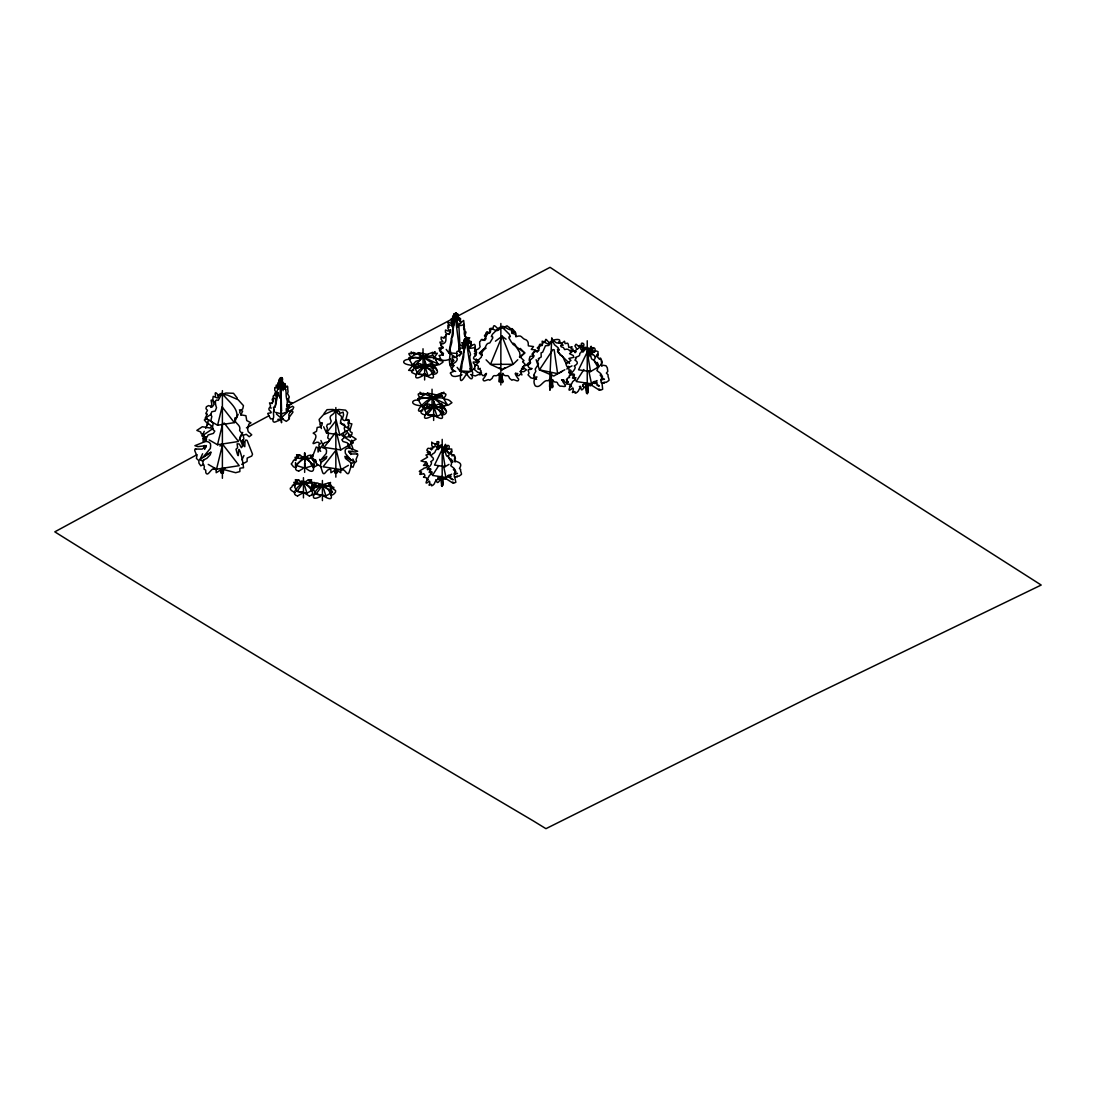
<?xml version="1.0" encoding="UTF-8"?>
<svg xmlns="http://www.w3.org/2000/svg" width="1096" height="1096" viewBox="0 0 1096 1096"><rect width="100%" height="100%" fill="white"/><g stroke="black" fill="none" stroke-linecap="round" stroke-linejoin="round"><path stroke-width="1.5" d="M314.086 459.786L314.086 465.32L304.811 468.06L295.523 465.279L295.523 462.512M304.661 466.143L304.661 463.909M304.661 462.882L304.661 463.8M304.674 461.608L304.661 460.073M304.674 458.402L304.674 456.333M304.674 455.799L304.661 454.881L304.674 456.936M304.674 453.306L304.661 454.909M464.389 341.377L463.211 343.815M213.61 468.869L216.405 469.622M304.661 466.005L304.661 467.595M304.647 457.484L304.661 452.716L304.674 454.621M304.647 472.39L304.811 457.005M335.198 469.348L335.047 473.143L336.636 471.965L336.499 469.348M467.43 374.407L467.417 373.695M551.192 383.079L551.466 374.859M552.179 379.531L551.987 383.71L553.055 386.847L549.576 386.71L549.781 380.709L549.918 390.286L551.028 380.696L550.987 387.957L551.178 385.847M330.499 489.131C333.979 485.309 329.019 485.569 330.499 482.432C326.54 487.734 331.033 480.692 327.211 483.459C326.622 483.733 321.964 484.035 320.443 487.172C317.977 485.692 305.88 504.146 320.553 496.406M334.938 469.718L334.732 472.417L336.979 472.677L336.897 470.691L338.185 469.65M221.461 469.636L221.378 472.075L223.392 472.91L223.214 468.472M280.439 397.93L280.576 389.573M452.237 321.416L452.196 319.566L453.237 321.443M237.284 398.095L233.489 393.286L225.982 393.026L221.31 394.601L218.241 400.341C213.693 398.122 215.761 405.89 216.529 407.698L215.227 411.041L211.775 411.781L210.747 414.398L211.829 416.48L210.829 420.754L213.254 423.33L212.145 428.865L214.789 431.125L213.378 433.4L208.185 434.948L204.459 441.373C207.048 441.236 211.227 442.017 210.651 445.702L210.364 448.442L203.034 457.169L211.035 452.155L210.254 454.772L206.856 458.347L203.596 459.909M350.775 462.553L345.487 458.471L344.87 456.402L351.213 460.375L345.404 453.443L345.158 451.278C344.665 445.771 354.707 450.264 347.117 442.743L343.007 441.51L341.884 439.702L343.98 437.921L343.103 433.523L345.021 431.482L344.226 428.084L345.089 426.426L344.281 424.358L341.541 423.768L340.5 421.124C344.144 413.781 337.417 416.302 336.705 410.712L332.992 409.466L327.046 409.671L324.032 413.493M550.124 383.312L550.302 378.928M551.48 374.394L551.535 373.352M356.954 453.936L352.008 453.991L348.734 452.073L348.61 451.196L355.255 452.018L357.652 451.264L349.35 447.935L348.473 446.552L348.912 444.209M455.457 313.593L453.963 315.785L454.498 318.607M466.951 373.024C457.553 389.655 460.649 374.668 461.841 366.859C461.622 361.625 464.786 357.68 463.389 353.282C464.663 346.473 465.43 347.076 465.636 339.774C467.458 336.746 467.389 346.089 468.485 348.35C467.663 349.144 472.171 354.186 469.787 356.447C469.403 360.858 474.623 371.037 470.02 368.64M442.633 484.007L441.633 485.747M587.73 391.204L586.593 393.176M500.393 328.101C502.667 322.662 508.229 331.91 512.791 329.362L514.723 331.43L511.791 331.773L512.27 333.307L514.983 334.143L516.463 336.541C521.559 334.91 520.984 336.965 524.039 339.02L526.409 340.007C529.135 342.253 527.902 344.432 528.395 345.87L533.533 346.555L531.245 349.364L535.41 349.898L534.67 352.076L531.944 354.159L534.04 355.693L530.135 356.392C529.354 358.776 528.286 360.433 530.628 362.749C527.025 361.776 527.683 365.927 524.628 365.749L524.039 365.53M537.163 352.282C535.958 349.035 539.944 352.707 538.506 348.925C534.944 346.816 540.109 347.596 540.15 346.035C543.397 345.898 542.424 340.431 545.466 341.267C545.329 335.184 549 346.103 551.096 341.363C553.494 339.157 563.097 338.102 558.59 342.459L560.316 342.226L561.248 343.706L564.495 341.212L565.084 343.596L567.577 343.199L568.194 344.062L568.81 347.418L572.126 346.816C568.139 351.638 575.893 346.391 572.002 351.295M433.619 447.798C430.55 445.195 432.317 444.551 431.755 442.209M205.938 436.797L206.486 439.756L205.377 441.483L194.91 445.688L197.938 446.647L206.322 445.593L206.158 446.716L202.034 449.127L195.8 449.045M499.392 373.051L499.064 381.778L503.16 381.778L502.064 377.531L502.831 373.27M445.483 448.538C445.319 444.62 450.949 443.907 448.798 448.73M590.95 351.117C591.128 345.144 598.046 347.87 593.758 352.391M276.219 387.847L276.206 385.148L278.535 386.285L280.699 381.203L281.59 384.381M445.524 451.004C453.155 451.346 446.456 462.485 445.456 451.744C446.346 445.414 444.634 450.497 442.743 449.661C443.14 444.127 441.236 446.305 438.003 449.661C440.058 442.839 437.592 448.25 435.66 450.483C434.674 454.703 431.468 452.648 431.303 456.511C433.4 457.594 435.085 459.567 430.701 461.663C433.317 462.868 429.413 466.91 427.276 468.937C426.769 471.486 431.084 466.855 430.92 469.581C427.18 474.376 430.166 471.814 432.18 472.047L431.153 473.76A7.247 4.178 -60 0 1 429.317 475.554C427.714 479.062 422.809 486.72 429.454 481.076C430.07 482.541 429.892 482.884 429.07 485.199C433.893 482.172 429.111 487.967 433.358 484.857A4.507 2.603 -60 0 1 434.249 483.898C437.359 475.815 435.633 486.925 439.825 480.254C436.126 475.993 444.798 476.527 441.77 485.172M590.991 353.926C600.978 356.351 590.086 366.283 590.717 353.022C593.142 345.076 585.154 360.283 588.127 348.268C586.155 346.637 580.346 356.556 583.73 349.72C582.387 345.035 582.154 353.104 579.853 353.323C580.305 357.296 576.181 356.09 575.4 357.885L576.071 358.652L574.921 360.146C577.291 361.365 579.209 363.584 574.249 365.954C577.208 367.324 572.783 371.887 570.372 374.188L570.495 375.216L573.879 374.037L574.496 374.901C570.263 380.326 573.646 377.435 575.921 377.695L574.756 379.627A8.193 4.727 -60 0 1 572.687 381.655C570.879 385.614 565.331 394.272 572.838 387.888C573.537 389.56 573.331 389.929 572.413 392.56C577.852 389.135 572.441 395.683 577.25 392.176A5.083 2.932 -60 0 1 578.25 391.094C583.483 380.38 578.304 395.916 584.552 386.97C583.113 387.505 582.305 385.025 584.25 384.08C588.456 382.778 585.456 389.724 586.757 392.532M281.384 410.233L281.549 410.918L280.699 377.75L279.014 382.71L279.74 384.449M280.932 378.079C278.74 378.325 278.014 382.025 279.233 383.874C274.603 384.189 280.891 385.313 277.836 387.491L274.754 387.628L274.767 390.313L277 393.765L275.85 395.081C270.109 394.176 276.041 402.205 270.849 403.273L269.506 402.89L270.548 405.986C270.52 407.315 266.698 408.849 270.561 411.343C273.548 414.439 265.465 411.795 268.342 414.589L270.575 418.891L273.233 418.699M499.529 381.531L499.913 375.997L498.721 374.079C495.255 378.093 494.118 372.818 492.09 378.408L489.775 380.216C488.282 377.846 483.117 383.614 482.994 379.175C485.199 377.051 489.049 369.886 484.035 375.462C481.733 376.819 482.487 372.517 479.801 374.901L481.213 371.051L479.747 369.311L480.158 368.338C475.212 371.297 480.774 365.872 476.815 365.174C475.527 362.803 481.802 362.269 477.705 360.653L481.377 357.104L482.089 352.268L484.459 348.487C486.693 345.665 485.72 343.445 489.816 342.911L492.789 337.979C493.049 334.431 489.748 339.349 492.419 334.239C502.105 324.759 499.598 324.759 509.298 334.239C511.955 339.349 508.654 334.431 508.928 337.979L511.901 342.911C515.983 343.445 515.01 345.665 517.244 348.487L519.614 352.268L520.326 357.104L524.011 360.653C519.901 362.269 526.19 362.803 524.888 365.174C520.929 365.872 526.491 371.297 521.559 368.338L521.956 369.311L520.49 371.051L521.902 374.901C519.216 372.517 519.97 376.819 517.668 375.462C512.654 369.886 516.504 377.051 518.709 379.175C518.586 383.614 513.421 377.846 511.928 380.216L509.613 378.408C507.585 372.818 506.462 378.093 502.995 374.079L502.023 374.448L502.078 377.723M455.648 313.703C452.552 314.059 454.032 317.319 452.305 318.922C456.21 321.361 447.031 321.813 453.278 321.964L451.223 325.348L449.401 324.854L447.922 325.731L447.935 328.663L450.703 331.841L449.264 333.568C442.373 333.801 449.264 341.61 443.017 343.815L441.332 343.76L441.359 346.144L442.62 346.87C442.633 348.336 437.866 350.816 442.62 352.693L443.455 353.529L442.359 354.885L439.044 355.542L439.866 356.817C440.729 362.338 447.004 360.31 451.086 358.817M448.25 453.114C445.113 450.648 449.031 441.729 444.51 448.771C440.866 452.607 444.976 441.428 438.386 446.976C433.125 448.25 439.88 445.168 437.167 443.757C432.92 443.222 437.427 447.839 432.947 446.702L432.564 447.908C428.262 449.935 428.454 446.168 426.796 450.223L429.879 452.429L430.29 453.908L425.947 455.018L427.591 457.169L420.987 460.95L426.207 462.293L423.467 465.362L428.015 465.608L426.577 467.375A7.247 5.918 0 0 1 423.988 468.115C423.796 469.17 417.302 471.335 419.919 472.006C425.659 470.828 414.083 476.349 423.782 473.636C424.495 474.842 425.974 475.705 423.494 477.157C429.906 477.952 424.59 479.377 428.358 479.801M592.689 354.666C590.593 350.925 595.95 350.035 598.06 351.72L597.8 356.241M320.073 443.962L320.594 443.236M276.384 413.973L281.014 418.014L280.699 381.203L278.959 389.286M458.731 319.388L458.69 317.703L458.101 319.69M442.414 478.034L442.565 485.624L441.633 485.09L441.03 477.294M485.925 336.801L485.857 333.143C487.515 331.047 486.323 331.444 489.679 333.143M240.736 415.206L242.613 411.164L239.38 409.863M279.288 382.531C280.521 371.297 282.261 384.354 283.439 386.326M539.232 348.281L539.205 345.226C540.575 343.555 539.561 343.856 542.287 345.487L542.178 341.144L547.904 343.98L553.083 340.39L556.384 342.843L561.508 343.459L563.152 345.254L560.645 345.432L561.042 346.733L563.371 347.514L564.618 349.556C568.934 348.35 568.495 350.076 571.057 351.871L571.619 352.364M434.276 365.16L433.605 367.352M289.262 402.739L289.07 401.67M281.562 418.014L278.905 420.617C276.85 420.563 272.904 424.919 272.685 419.439C275.055 416.535 272.274 413.178 274.11 409.973L273.411 407.274L274.904 406.89L275.562 404.671L275.617 398.437L278.316 395.642L276.836 392.628C277.096 388.751 279.823 386.71 279.096 385.367M464.608 341.294C463.444 338.897 467.882 337.116 468.403 338.678C466.458 344.24 469.568 339.705 470.609 344.267L471.581 345.172L469.705 346.254M275.123 407.096L278.261 392.519M475.445 355.885C477.39 353.926 475.28 351.487 476.431 349.638C478.294 349.761 481.226 346.541 479.733 345.418L479.651 341.788C482.076 340.514 479.884 338.089 484.131 340.226L485.87 336.965C482.788 336.157 485.377 333.65 487.295 334.787C486.939 331.91 491.556 333.266 490.446 330.581L490.487 329.937C492.981 326.964 497.009 333.636 499.721 328.718M502.023 375.01L502.489 382.71M207.254 414L205.322 418.151L217.583 425.234L222.077 406.835L234.339 422.631L238.175 414.357M209.131 439.907L217.515 444.743L222.735 423.33M216.529 469.184L222.611 444.25L239.229 465.677L216.529 469.184L208.213 464.389M283.343 383.025C283.343 382.066 280.179 382.915 282.617 379.983C283.001 377.175 280.11 377.093 280.562 378.339M456.279 315.155C456.21 311.004 456.292 314.209 453.922 313.689C454.018 315.977 451.086 316.854 453.36 319.279M276.644 395.875L277.535 392.615M453.47 319.594L450.771 319.237L453.251 320.964L451.168 323.361L447.826 322.183L449.031 327.252M490.049 332.485L490.255 330.855C487.747 327.526 491.707 328.786 493.104 328.033C493.638 322.978 495.776 327.17 498.242 329.006M322.361 422.837L319.799 423.864L321.402 428.563M480.5 372.53L480.418 373.763L475.294 375.955L470.622 374.585M281.549 418.973L282.316 418.179L283.343 418.795M431.714 442.4C432.345 443.14 438.674 445.757 436.893 441.743C441.894 440.661 435.359 445.784 439.989 445.565C443.373 443.359 441.88 449.374 443.085 449.196C444.51 446.634 446.319 440.88 445.524 447.182M469.088 342.486L469.677 340.719L469.787 342.432M456.553 316.689C456.648 318.854 457.662 315.525 457.402 319.333M449.018 334.472L450.744 329.745M451.881 326.594L455.333 317.155L458.731 326.54M455.457 313.689L456.333 318.128L457.388 318.676L458.786 317.429L458.731 319.265L460.32 318.361A1.617 1.219 -37.3 0 1 460.539 319.32L460.032 321.58M288.728 417.932L292.961 412.165L292.522 411.123L290.139 411.795L290.289 410.575L292.892 409.246L293.728 407.191L292.481 406.232L289.919 407.548L287.508 407M208.911 419.96L207.678 422.001L208.487 423.81L211.432 425.796L210.405 428.043L202.308 426.755L196.828 430.399L200.787 432.03L201.226 433.81L203.472 434.578M452.799 361.296L453.634 360.173L453.991 360.899M478.692 361.338L477.938 362.118L473.267 362.009C472.403 364.283 477.13 363.79 474.979 366.489L474.02 369.215L477.746 372.325L481.569 372.846M309.36 495.981C318.484 493.529 305.305 483.733 301.729 480.87C301.263 485.788 296.591 480.774 295.002 484.295C294.92 487.227 292.783 482.445 291.824 487.049C287.453 488.761 292.865 491.693 295.194 492.556M450.949 454.374L451.785 451.114L450.908 451.292M459.471 356.104L461.526 351.652M462.896 348.679L466.334 341.24L469.65 348.638M206.336 438.29L202.144 435.879L204.253 431.331M205.664 428.303L207.774 423.755M202.678 461.197L199.91 459.594L202.609 453.771M204.637 449.401L205.993 446.483M239.202 439.989L242.723 432.413M241.928 459.854L243.956 455.484M598.635 385.408C593.47 382.942 600.896 388.066 598.909 385.491M444.318 451.908L442.195 449.346L434.523 465.06L445.113 466.649L448.949 464.403M590.497 355.995L587.237 352.049L578.565 369.804L590.525 371.599L599.197 366.516L597.224 362.392M280.932 377.832C283.206 376.832 281.028 380.819 281.466 382.367C283.069 379.887 282.837 383.86 284.097 383.422L284.823 385.71L283.302 386.957M443.127 406.465C440.578 411.712 445.538 405.78 444.62 409.37C447.716 410.151 447.058 414.699 442.332 415.055M313.004 467.65L317.361 465.279L317.456 464.238M204.363 445.456L204.02 447.812M347.542 420.508L349.049 419.837L349.501 423.426L351.885 423.864L350.021 430.016L350.336 431.769L352.076 432.591C352.323 436.208 349.98 434.482 348.364 435.098M311.798 485.912L313.086 482.404L310.867 481.87L311.552 479.651L309.689 482.076L310.332 480.281L309.62 481.089L310.017 479.678L308.264 480.678L308.442 479.733L303.976 482.747L301.195 482.254L298.564 479.747L298.646 480.678L296.893 479.678L297.221 482.076L295.345 479.651L296.03 481.87L293.81 482.404L295.262 486.131M284.33 384.792C286.494 380.189 283.946 390.258 285.919 387.34M352.296 450.004L352.761 448.264L351.09 443.236M454.388 460.553L454.648 457.607M550.082 386.08L552.398 387.655L551.877 382.011L552.85 380.49C555.604 384.052 556.631 379.778 558.179 384.545L560.042 386.203C562.001 385.559 568.755 388.833 563.481 382.723C560.083 377.846 566.454 384.271 568.125 382.449C564.221 375.736 571.838 379.065 568.961 376.229C572.016 374.599 569.536 372.722 568.947 371.284C570.66 368.941 565.221 366.982 566.372 363.42C563.207 360.337 564.33 355.94 560.179 355.104L557.809 350.789L557.535 349.323L559.207 350.172L558.111 347.706L554.699 344.939L552.124 340.829L548.767 345.473L545.466 345.761L542.657 352.241L541.082 352.83L541.205 357.022L538.314 358.68L538.903 359.187L537.506 361.598L538.492 364.05L535.204 369.119L535.807 371.325L533.642 375.12L534.519 375.449L533.67 377.243L536.958 376.942L535.273 378.737C533.149 380.011 533.985 384.121 535.341 385.929C540.465 389.053 543.424 379.23 547.849 380.764L550.315 379.326L549.959 387.381L552.562 385.984L552.822 379.737M315.333 459.786L313.127 460.704L314.223 459.936M281.562 419.302L282.001 418.713L286.289 421.357L289.344 419.028C289.563 413.822 287.371 416.795 290.33 411.562L286.234 410.507L286.33 408.438C288.125 411.411 289.7 404.383 287.837 407.931M438.688 465.663L432.427 475.431L446.004 477.459L451.62 474.171M583.894 369.503L576.195 381.518L591.525 383.819L597.087 380.559M442.305 408.246C441.921 405.863 436.77 407.671 435.126 406.438C429.755 403.301 432.358 409.137 428.81 407.109C424.755 405.794 425.947 409.986 423.166 408.63C421.357 410.274 418.234 413.398 425.289 415.055M348.665 444.387L347.898 444.866M553 349.46L539.451 369.845L553.754 376.038L564.824 369.749M349.747 453.073L350.994 451.333M455.648 313.579L456.484 313.278L458.128 315.497L457.95 316.895L455.772 318.457L457.58 322.813L456.936 326.759L458.964 327.211L459.909 345.911M287.755 400.013L288.412 398.506L287.714 398.862M452.127 362.625C447.826 369.434 449.853 354.556 450.579 351.748C448.702 347.911 453.388 342.843 451.456 338.239C455.511 334.198 450.703 328.252 453.95 324.608C454.635 324.293 453.306 309.88 456.731 313.84L458.087 314.182L456.457 316.771L550.069 267.328L726.155 383.97L1041.2 585.045L813.424 695.289L545.945 828.672L533.026 820.74C372.64 726.045 212.706 630.638 54.8 531.848L197.02 454.676M297.071 491.309L303.674 482.418L313.538 489.378L306.935 493.186L297.071 491.309L306.935 493.186L303.674 482.418L300.414 481.802L308.62 483.363M287.522 406.205L288.495 405.164M277.836 392.998C274.863 392.574 274.123 391.971 275.356 396.149M323.635 426.769L326.485 432.906L336.212 420.357L339.774 434.961L349.501 429.344L348.076 426.276M335.253 432.934L324.074 447.36L340.733 449.935L352.939 442.894L351.665 440.14M596.799 354.611C599.539 352.761 596.909 357.721 594.607 356.543M459.073 349.391L459.731 349.829M418.247 374.133L424.851 366.064L431.454 366.502L434.715 372.202L428.111 376.024L418.247 374.133L424.851 374.585L428.111 376.024L424.851 366.064L421.59 364.625M310.757 489.83C311.853 485.542 312.922 489.433 314.168 487.295C312.922 486.213 316.127 484.994 317.799 486.062C316.251 484.638 321.032 487.487 320.142 485.035C320.087 482.35 322.731 485.994 324.471 486.295C324.704 488.131 328.115 488.282 329.156 491.063C329.54 491.57 336.321 503.626 324.238 496.406M476.198 358.899L476.308 359.735M419.768 405.671C408.918 404.383 412.315 399.314 418.014 400.163C422.303 400.095 414.781 398.834 419.809 399.218C418.919 398.862 418.288 398.656 419.795 398.369C420.645 397.327 426.426 398.821 423.974 397.643C427.646 399.56 433.235 395.081 436.55 398.437C439.756 397.026 442.058 398.478 444.044 397.903C447.278 393.985 445.88 393.478 443.565 393.587C445.606 388.628 438.523 399.026 441.798 392.834C439.222 394.149 438.674 393.67 436.455 395.327C434.509 395.697 429.591 399.519 427.577 400.369C426.508 400.574 411.315 414.014 422.714 410.726M443.633 451.429L444.428 451.031M589.771 384.189L587.442 385.175L587.648 393.039L586.593 392.437L585.744 383.107L584.25 383.093M470.896 343.103L470.965 341.39L467.787 343.021L471.307 341.952L471.02 344.541M504.393 328.115C507.654 323.676 507.201 327.06 509.53 327.54C509.873 330.362 514.394 326.622 511.448 330.855L512.038 333.143C515.38 331.444 514.188 331.047 515.846 333.143L515.791 336.801M425.796 461.8L427.18 463.211M242.75 444.483L243.709 441.907L242.764 440.003M287.563 406.397L292.358 402.917L289.097 401.89L288.481 398.875L289.33 396.971L287.522 393.628C288.454 391.176 287.782 390.656 287.741 389.066L287.7 386.724C286.919 383.997 284.508 390.149 283.179 387.258M428.276 354.529L418.494 352.665L408.685 358.337L413.521 366.804L423.344 357.063L433.167 355.46L438.003 363.927L430.988 367.982M442.181 395.93L427.522 393.135L417.699 398.807L422.535 407.274L432.358 397.547L442.181 395.93L447.017 404.397L440.003 408.452M484.076 348.528L479.459 353.063L481.665 355.323M517.778 359.762L513.147 364.297L502.091 369.763L490.515 364.351L486.09 359.83M520.093 357.488L524.724 352.953L520.299 348.432M450.497 330.471L448.045 331.061L445.469 330.006L445.428 332.28L446.497 333.403L445.305 336.664L444.346 336.65L444.017 338.308L441.154 337.034L441.167 339.404L443.031 341.829L439.921 342.13L441.441 346.103C447.593 350.336 436.085 345.802 439.66 349.35L439.633 350.72L443.346 355.31M599.06 358.885L600.471 358.077L601.43 359.584M281.014 418.014L287.166 412.397M319.881 446.565L319.046 449.36L320.703 451.333M476.253 351.953L474.335 353.761L475.828 354.556M587.99 355.31L588.84 354.583L588.853 356.789M295.523 465.279L304.825 457.539L309.456 458.662M348.336 426.577C350.282 425.221 345.994 422.933 348.912 421.864L347.775 419.48L344.528 420.59L343.117 419.974L342.432 418.439L343.569 415L343.13 412.096L339.883 413.384L339.5 411.74L337.061 410.219L331.814 411.11L323.389 414.754L319.114 419.48L319.69 422.083L321.882 423.631L322.073 424.96L320.621 426.892L317.182 427.454L316.525 431.317L313.155 433.125L314.908 434.221C319.196 437.838 307.839 446.702 316.237 442.496L316.908 442.209C322.142 441.962 316.264 446.538 320.553 447.826L318.087 452.031L317.909 447.675L316.237 447.031L311.935 458.032L312.579 459.498L316.182 461.101L316.264 463.827L321.429 466.773M459.731 323.786L463.649 320.429L464.074 323.909C464.225 325.772 464.773 325.759 463.786 328.923L464.731 328.841L464.348 330.718L466.005 332.102L464.882 336.088L465.704 337.541L469.746 337.801L468.485 339.281M474.938 368.462L466.54 373.311L459.813 370.873L457.142 367.365M486.117 348.117L479.459 353.063L482.117 355.022M495.433 341.199L502.091 336.253L506.078 339.198M504.749 367.79L502.091 369.763L499.42 367.804M519.394 356.912L524.724 352.953L512.736 344.117M447.73 476.157L449.319 477.034L448.401 475.075M500.05 328.252L500.817 326.69L501.653 328.252M484.816 340.445L485.185 338.417L486.199 338.842M588.031 383.97L587.812 392.806L586.319 392.806M205.322 418.151L210.911 414.37M202.144 435.879L213.336 428.303M199.91 459.594L210.583 452.374M219.94 446.045L222.611 444.25M433.427 358.803L437.345 353.241L434.043 353.693L435.071 351.638L432.276 354.323L432.783 352.282L428.385 353.994L426.221 356.132L425.577 355.145L419.987 358.584L420.015 360.009L415.836 361.351L412.987 364.434L414.206 364.379L413.672 365.105L411.603 365.242L411.986 366.489L408.63 370.338L411.26 370.53L411.918 372.558L416.275 374.585M241.709 464.375L247.066 461.512L247.175 458.073L251.71 456.059L252.532 454.21L247.093 440.359L245.792 440.003L244.997 441.167L244.778 446.661L242.97 445.277L243.011 443.209L241.668 441.359L243.887 439.044L243.202 435.318L246.258 434.276L249.203 436.742L251.738 434.824L248.203 431.66L247.655 429.221L248.778 424.207L250.984 422.823L246.737 420.549L245.915 415.685L241.586 414.973L239.75 412.534L239.983 410.863L242.75 408.918L243.476 405.643L238.092 399.698L227.475 395.094L220.871 393.971L217.803 395.889L218.31 397.41L217.309 397.958L213.213 396.341L212.665 399.985L214.104 404.314L212.254 406.904L208.569 405.589L206.391 406.767L205.938 408.644L207.459 410.384L205.829 413.439L206.651 414.576M478.226 361.406L476.253 362.201M451.853 455.895L453.908 454.689L454.758 456.018M444.442 477.801L446.593 477.856M320.923 462.553L326.211 458.471L326.827 456.402L320.484 460.375L326.293 453.443L326.526 451.278C327.019 445.771 316.991 450.264 324.567 442.743L328.69 441.51L329.814 439.702L327.704 437.921L328.595 433.523L326.677 431.482L327.457 428.084L326.594 426.426L327.416 424.358L330.156 423.768L331.198 421.124C327.553 413.781 334.266 416.302 334.992 410.712L338.691 409.466L345.651 410.164L347.679 412.658L345.774 419.987M298.797 471.075L302.797 468.718M420.275 365.393L414.987 368.448L424.851 366.064L434.715 372.202M425.454 374.106C407.602 385.6 419.138 367.365 422.686 367.886C422.371 366.256 425.632 366.091 426.755 364.612C426.632 367.681 421.741 366.091 420.933 363.982C420.083 363.762 418.042 363.488 417.932 363.68C419.617 367.585 417.069 362.228 416.507 363.488C417.439 365.091 416.96 365.119 415.22 365.036M429.29 405.863L424.001 408.918C434.221 408.548 437.482 402.821 440.14 404.451C439.962 405.602 439.455 405.958 441.757 403.451C441.647 404.849 440.428 406.095 442.839 406.054C442.757 405.616 446.839 410.822 445.497 410.658M293.81 485.61L297.769 483.322M434.468 414.576C414.932 426.234 429.522 406.794 434.016 406.589L440.469 406.986L443.729 412.671L437.126 416.494L427.262 414.603L424.81 410.342M341.075 469.595L336.239 449.798L323.06 466.8L341.075 469.595L348.405 465.362M351.337 463.663L354.268 461.978L352.885 459.005M297.619 495.926L302.948 492.858M330.033 487.884L332.472 492.159L325.868 495.967L316.004 494.091L312.757 488.391L319.361 484.583L324.293 485.528M477.527 359.981L476.226 360.488M207.363 418.453L204.308 419.96L207.117 423.22L207.432 425.166M448.73 453.319L451.525 452.538L451.771 449.059L447.031 448.949M559.371 372.9L562.18 371.339M442.99 452.127L443.62 451.593L443.346 453.347M246.422 427.865L268.958 415.754M312.894 456.964C311.045 457.717 313.703 455.004 312.524 454.772C309.538 459.553 312.086 454.717 310.826 456.183C311.606 453.634 308.688 456.292 308.373 455.498C306.935 456.635 303.085 458.388 301.825 459.799C300.496 460.484 290.659 470.061 298.674 471.006M567.701 368.188L572.016 365.859M287.084 406.178L453.333 318.402M413.699 370.256C408.863 372.654 414.863 368.092 414.151 368.16C416.466 369.284 416.398 368.133 415.411 366.53M203.651 464.403L200.801 465.827L198.951 463.17L198.814 460.553L196.403 458.429L196.896 455.854L194.759 450.634L194.91 449.127L196.198 449.415M225.009 468.321L223.543 468.937L223.228 472.664L220.967 472.664L220.57 469.746M427.563 464.074L426.139 464.91L427.961 465.827M331.088 495.351C333.499 495.104 338.308 490.912 334.047 489.474C331.828 489.323 334.143 488.474 333.855 487.323C333.307 486.514 329.225 489.885 332.033 487.46C331.773 484.98 326.224 486.514 325.402 485.062C320.991 486.706 318.415 482.267 316.388 482.925C314.853 482.281 317.717 487.021 314.292 482.432C316.306 485.843 311.511 483.788 313.237 487.213M566.057 363.858L570.961 360.474L568.865 358.461L573.77 357.337L573.304 355.529L569.523 353.666L571.441 352.2L570.646 350.542L575.003 351.446L576.784 349.062C578.044 349.912 585.264 340.829 580.702 348.542C580.688 352.72 586.648 345.062 588.484 348.788L588.484 349.391C585.47 351.145 589.538 354.077 589.854 351.391L592.922 347.939L592.539 351.761M287.796 406.63L288.399 411.274L281.535 413.945L275.562 412.343M442.839 478.034L442.716 485.418L441.387 485.418M594.059 352.213L594.772 351.953M271.082 407.726L270.972 408.438M580.455 386.299L579.387 386.559M435.66 479.856C436.852 480.185 440.496 478.637 437.756 478.431M433.317 374.585C440.729 373.12 436.208 369.352 435.263 367.735C433.304 369.544 433.81 365.968 429.879 366.201C419.165 365.502 438.277 363.242 430.07 361.899C427.728 359.94 421.727 356.529 417.658 353.994C416.165 353.638 415.685 353.419 413.535 352.419C412.206 352.474 416.316 356.748 412.315 352.789C409.068 349.761 413.781 355.515 410.027 353.35C406.876 352.912 411.027 356.611 411.411 357.913M454.114 473.253L457.47 473.431L454.319 473.979M298.03 484.24L303.674 482.418M312.757 488.391L322.621 485.213L329.225 486.46M329.663 493.077L332.472 492.159L322.621 485.213L319.361 484.583M356.638 454.224L357.652 453.991L357.776 455.183L356.077 459.334L356.474 461.375L354.556 463.06L352.981 467.252L350.72 466.115M566.783 368.996L569.208 367.544L568.358 366.324M429.961 452.018L427.193 452.292L430.385 455.169M454.073 365.557L449.73 365.05L453.388 370.736L455.676 371.448M350.857 442.455L356.145 439.126L351.789 436.235L345.363 437.263L344.541 435.468L347.528 432.468L346.541 430.838M440.441 413.466L443.729 412.671L430.605 405.095M300.181 458.635L304.825 457.539L314.086 465.32M314.223 459.567L312.894 459.704L313.648 458.977L311.387 458.566L311.291 457.731L307.538 459.101L307.551 457.347L303.414 457.827L299.688 454.84L299.852 455.772L298.098 454.758L298.496 456.155L297.783 455.333L298.427 457.128L296.564 454.689L297.235 456.895L295.016 457.375L295.536 459.69M601.375 378.832L604.499 379.257L600.677 379.709M435.934 365.201L439.428 364.612L442.948 362.228C444.387 360.146 436.633 360.872 439.66 359.652C441.14 357.104 436.605 360.146 435.674 359.515C439.14 358.269 434.112 357.378 431.44 357.46C428.522 358.187 419.521 355.077 418.768 358.269C414.521 356.981 415.932 357.323 412.795 357.639C411.096 358.858 406.506 358.063 410.603 359.365C404.082 358.666 398.875 363.543 410.753 365.201M444.949 405.671L448.456 405.082L451.963 402.698C447.209 397.697 446.935 400.588 443.716 398.396M454.347 476.87L457.388 476.911L456.813 476.171A2.397 1.959 0 0 1 458.923 476.267L461.498 474.39L461.402 473.445C460.991 471.773 460.32 471.184 460.676 469.513L459.443 468.499C464.855 460.293 451.374 462.841 455.429 458.457C455.744 455.854 451.497 455.265 450.744 452.99M601.101 382.682L604.403 383.189L603.759 382.367A2.713 2.219 0 0 1 606.129 382.463L609.047 380.353L608.924 379.271C608.609 377.394 607.718 376.723 608.116 374.832L606.376 373.092L607.787 371.393L607.307 367.776L605.965 365.721L600.937 364.968L602.184 362.338C602.69 359.639 597.758 358.625 596.895 356.159M517.846 373.585L515.627 373.284M217.583 425.234L234.339 422.631M217.515 444.743L238.503 441.496L224.159 423.001M563.933 380.285L561.563 380.107M424.234 405.506C427.467 405.643 424.385 402.026 427.536 405.424C426.002 403.451 428.152 404.26 429.18 404.164C431.139 405.876 435.687 407.849 436.934 408.589C439.537 409.685 450.072 425.563 432.824 414.576M203.87 460.115L202.966 460.347L202.883 463.69L204.363 466.266L204.02 469.033L205.719 470.184L205.815 472.732C208.295 477.774 211.007 466.28 216.118 468.745L216.186 472.732L220.803 469.91L221.378 473.253L222.981 472.321L223.228 470.896M321.142 462.704L320.361 465.553L322.69 472.732C324.663 476.733 326.8 467.608 330.869 469.568L330.91 472.732L334.581 470.485L336.65 473.143L337.116 470.485L340.774 472.732L340.829 469.568C344.884 467.608 347.035 476.733 348.994 472.732L351.337 465.553L350.542 462.704M408.685 358.337L423.344 357.063L438.003 363.927M417.699 398.807L432.358 397.547L447.017 404.397M582.469 386.176L583.442 385.422L582.825 384.723M519.956 371.64L523.806 371.654L526.45 369.845L522.504 366.859M476.322 359.995L477.637 362.379M597.169 383.34L594.196 383.436M288.412 408.356L289.577 407.63L287.111 405.273L287.289 401.04C285.522 395.766 286.508 394.505 285.851 390.149L286.015 389.587C283.809 388.751 281.973 389.779 283.837 385.217M450.99 477.034L447.291 476.459M277.795 419.371L281.727 419.193M274.452 398.122C273.959 400.245 270.507 397.122 273.055 401.725M571.605 386.45L569.55 386.518L570.906 384.436L566.262 383.997L567.947 381.86L567.084 380.956M536.615 379.271L530.875 377.846L528.012 374.846L529.08 373.188C526.929 367.585 528.573 370.996 532.149 368.585C527.916 368.201 528.601 366.352 527.614 365.242C532.122 364.475 528.532 359.557 531.135 359.324C531.724 358.351 534.903 356.981 533.231 355.775L533.177 352.761C534.834 350.583 534.122 351.008 537.794 351.104L538.711 349.734M223.214 469.403L235.667 472.705L239.846 471.581L239.914 468.198L243.559 467.732L242.189 458.621C235.476 433.92 241.052 469.143 236.024 449.223L237.599 447.812L237.106 443.812L239.271 444.017L241.353 447.689C245.107 445.127 237.38 439.537 241.052 434.989L242.613 434.495L239.599 430.481C241.531 424.303 233.777 423.741 234.832 418.042L236.791 417.22C238.38 408.808 229.667 402.232 224.872 396.656L221.31 393.354L219.008 394.601C220.173 399.588 213.802 387.135 215.515 396.012M592.347 384.271L590.429 384.08M423.152 374.585L426.55 374.585M430.481 415.055L433.865 415.055L437.126 416.494L433.865 406.534L427.262 414.603L433.865 415.055M561.7 380.148L563.741 380.161M456.799 353.392L448.853 352.898L446.195 349.391M454.388 461.457L455.265 461.978M340.048 470.211L342.815 469.663M434.18 365.064C432.112 365.078 432.084 365.036 432.728 363.16C430.125 366.79 430.564 362.831 433.071 364.735C431.372 363.721 438.003 368.927 436.482 370.188M326.485 432.906L339.774 434.961M461.142 351.898L460.156 351.748C453.374 349.186 459.704 355.967 454.799 357.611C449.182 353.953 454.867 361.173 452.854 360.625C449.771 358.474 451.607 363.927 453.401 364.173M443.209 405.534C439.578 403.534 437.373 400.465 430.016 396.135C428.262 396.519 422.988 391.902 422.385 393.56C425.782 398.355 417.124 388.258 421.015 394.163C416.206 392.204 418.604 396.19 420.426 398.382M423.234 364.941L426.522 365.571M413.521 366.804L418.412 367.735M432.249 405.41L435.537 406.041M422.535 407.274L427.426 408.205M566.427 379.49L566.796 380.901M272.274 402.369L271.931 403.684M313.84 495.036L311.839 494.515M295.947 467.608L293.591 466.882L291.235 463.95C293.81 461.704 292.769 458.553 296.016 460.443C293.975 459.361 297.249 457.47 299.249 458.375C302.592 458.84 303.126 453.73 306.373 459.183C307.592 459.978 311.839 462.033 310.661 463.909C314.744 464.841 315.621 476.363 306.483 468.718M437.948 477.212L439.496 477.952L439.825 477.281M464.115 343.432L461.759 342.706L464.238 344.199L462.142 346.021L458.813 344.925L460.005 349.035M462.033 374.791C458.101 375.983 451.977 378.38 450.812 373.763C447.867 372.037 458.731 371.366 452.237 370.147C449.168 366.776 454.374 367.667 453.58 365.667L452.319 365.132L452.305 363.242C454.909 364.228 458.964 359.063 456.525 357.611C456.128 354.268 466.005 354.83 458.909 350.816L459.019 348.364L462.197 348.007L464.266 345.774L461.813 345.089L464.416 344.24L463.183 342.336L464.019 343.528M205.226 439.4L203.596 438.195M478.541 360.831L474.349 359.351C471.403 357.447 476.787 355.762 476.596 352.145M456.32 317.662C456.991 319.607 458.84 319.47 459.621 320.703L460.389 320.717A1.617 1.233 34.7 0 1 460.608 321.772L460.526 323.416L459.361 323.964C456.909 325.855 461.32 325.704 462.265 325.156L463.759 324.361L463.649 328.471C465.677 330.225 463.581 331.951 464.471 334.951L466.143 337.13L465.348 339.733M476.349 365.132L474.801 365.146L475.308 366.489M475.979 351.98L475.883 350.487L474.76 350.241C475.13 349.227 476.281 342.582 473.157 344.719C469.855 346.199 468.595 349.117 473.253 347.953L474.746 347.377L475.267 349.884L474.445 351.337L476.239 351.706M549.671 378.654L549.617 382.244L551.768 337.856L552.096 340.335M205.103 436.66L206.185 437.263M423.81 374.106C441.099 385.778 430.577 367.598 427.166 368.462C426.604 366.763 421.481 363.023 421.878 366.763C420.631 366.872 415.713 365.091 416.535 368.599M305.305 493.625L309.291 495.926M468.019 342.555C467.499 341.253 470.636 339.5 466.869 338.143C464.512 338.198 463.156 340.459 463.964 342.486M570.482 369.982L571.235 371.16L569.578 372.421A8.193 6.686 0 0 1 568.728 372.777M576.277 351.748L574.249 350.953L575.085 352.707M432.495 449.086L430.701 448.387L431.44 449.935M316.155 462.06L315.169 461.402L315.566 459.676M454.251 356.378L448.853 352.898L455.333 317.155L459.772 351.926L459.293 351.227M204.349 436.003L202.966 434.468M340.198 423.056L349.501 429.344M341.829 435.386L352.939 442.894M345.952 456.347L354.268 461.978M484.5 340.363L483.487 339.596L483.076 340.445M592.881 382.052L595.279 383.34L594.333 381.298M315.812 487.145C313.429 486.473 314.634 486.076 314.908 484.322C311.867 485.638 312.264 485.692 312.634 484.405C312.867 483.185 309.579 483.144 308.688 482.487C305.4 484.227 304.798 478.253 301.743 483.953C299.962 484.651 289.248 494.022 297.537 495.981M594.059 360.091C594.758 363.077 597.868 365.42 597.8 368.434L596.923 370.558L600.471 373.352L601.43 375.969L601.773 379.791L600.772 380.901L601.964 382.71L602.663 389.258L600.594 390.176A2.713 1.562 60 0 0 598.923 389.107L599.375 390.203L591.306 385.025C590.689 388.121 585.141 380.257 587.703 390.409M448.237 456.47C448.853 459.114 451.607 461.183 451.552 463.855L450.771 465.732L453.908 468.211L454.758 470.526L455.059 473.897L454.182 474.883L455.854 482.267L454.018 483.089A2.397 1.384 60 0 0 452.538 482.144L452.936 483.117L445.798 478.541C445.25 481.267 440.345 474.308 442.606 483.295M600.087 375.106L602.649 377.298L601.238 374.366M453.36 469.581L455.826 471.691L454.593 469.102M418.494 352.665L423.344 357.063L426.974 366.461M427.522 393.135L432.358 397.547L435.989 406.931M576.907 349.144L574.921 345.925C576.482 344.034 575.099 343.089 578.578 346.446C579.222 344.24 582.113 346.596 581.606 344.596C580.154 342.062 584.675 343.007 583.921 345.24C579.305 348.775 588.045 345.774 588.127 349.295C586.374 358.282 592.963 338.965 590.991 349.597M557.522 351.652L569.591 363.488M203.87 438.715L202.966 437.907L203.294 442.291M593.758 359.94L599.197 366.516M447.497 455.744L452.785 462.156L451.333 459.114M466.882 374.818C467.65 374.49 471.458 382.12 472.595 377.23C470.211 373.709 475.623 373.969 470.253 369.503M214.172 401.876L212.61 399.944L211.076 400.245L211.829 404.287L210.829 407.411M415.795 369.859L417.425 372.709M311.908 486.528L313.538 489.378M294.619 487.035L296.249 489.885M572.687 374.174L575.496 380.052M429.317 468.924L431.81 474.13M348.473 433.276L350.378 437.4M349.432 451.566L350.816 454.539M320.895 440.482L323.443 445.976M319.607 459.375L320.991 462.348M536.122 359.721L539.451 369.845L557.631 373.64L554.138 349.693M280.699 381.203L283.124 390.697M286.768 404.945L288.399 411.274M336.65 433.153L340.733 449.935M468.389 342.39L467.8 340.363M279.521 382.97L277.959 382.71L279.453 385.175M465.32 341.678C464.444 338.842 467.471 335.801 467.362 339.075M588.716 370.722L591.525 383.819M443.62 466.403L446.004 477.459M441.263 476.294L441.77 485.665M424.426 407L425.577 409.52M587.237 352.049L590.525 371.599M442.195 449.346L445.113 466.649M280.795 417.412L281.521 422.741L281.425 411.89M273.685 408.835L274.082 411.945M586.305 383.093L586.757 393.094M589.182 353.515L588.881 352.789L588.497 353.487M601.293 361.379C602.622 363.297 599.731 365.653 601.992 366.311M280.466 389.957L280.083 398.149M587.237 340.774L587.237 393.93M500.858 323.498L500.858 384.943M442.195 439.373L442.195 486.419M433.646 401.52L433.646 420.439M432.043 389.231L432.043 406.493M424.632 361.05L424.632 379.97M423.015 348.761L423.015 366.023M335.842 407.575L335.842 477.144M322.402 480.5L322.402 500.625M303.455 477.705L303.455 497.844M222.392 390.628L222.392 478.294M280.234 396.396L280.234 397.834L280.11 396.396M449.99 475.417C448.661 478.157 452.127 476.294 450.045 475.376M596.032 381.504C594.662 384.997 598.43 381.888 596.032 381.504M466.334 341.24L459.813 370.873L470.938 371.558L466.334 341.24M453.004 479.664L450.305 478.253L453.004 479.664M502.091 336.253L490.515 364.351L513.147 364.297L502.091 336.253M322.621 485.213L316.004 494.091L325.868 495.967L322.621 485.213"/></g></svg>
